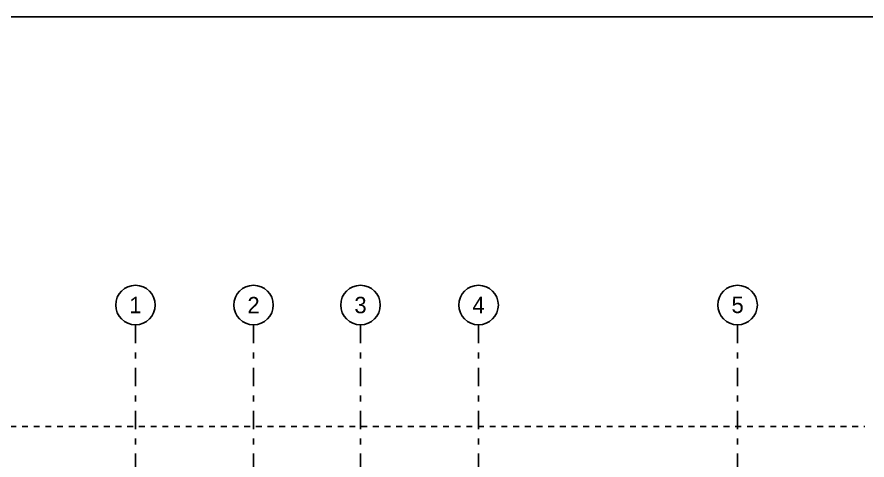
# Model space of a CAD drawing. Extents: x 185 to 567, y -69 to 170.
# Drawn here: x 298.14 to 312.67, y -8.06 to -0.48 of the extents above; entities that cross this region are included whole.
import ezdxf
from ezdxf.enums import TextEntityAlignment as Align

# ---------------------------------------------------------------- set-up
doc = ezdxf.new("R2010")
doc.units = 0
doc.header["$LTSCALE"] = 0.25
doc.header["$MEASUREMENT"] = 0
doc.linetypes.add('B4-PLANS$0$DASHDOT', pattern=[25.4, 12.7, -6.35, 0, -6.35])
doc.linetypes.add('LEVELS 2$0$DOT2', pattern=[0.125, 0, -0.125])
doc.layers.get('0').update_dxf_attribs({"linetype": 'CONTINUOUS'})
for name, color, linetype in [('A-AX', 1, 'B4-PLANS$0$DASHDOT'), ('A-AXM', 4, 'CONTINUOUS'), ('A-IDM', 221, 'CONTINUOUS'), ('A-WLSEC', 7, 'CONTINUOUS'), ('LEVELS 2$0$A-HATCH', 112, 'CONTINUOUS')]:
    doc.layers.add(name, color=color, linetype=linetype)
doc.styles.add('ROMANS', font='romans.shx')
doc.styles.add('XA', font='XARAB.SHX')

# ---------------------------------------------------------------- blocks, each defined once
blk = doc.blocks.new('LEVELS 2')
at = {"layer": 'LEVELS 2$0$A-HATCH', "linetype": 'LEVELS 2$0$DOT2', "ltscale": 2}
blk.add_line((189.389, 54.522, 0), (209.402, 54.522, 0), dxfattribs=at)
blk = doc.blocks.new('ACRU1')
at = {"color": 2}
blk.add_circle((0, 0), 600, dxfattribs=at)
at = {"style": 'ROMANS'}
blk.add_attdef('A', text='', height=450, dxfattribs=at).set_placement((0, 0), align=Align.MIDDLE)

msp = doc.modelspace()

# ---------------------------------------------------------------- linework, layer by layer
at = {"layer": 'A-AX', "ltscale": 0.1}
for p, q in [((300.161, -5.744), (300.161, -14.454)), ((302.181, -5.744), (302.181, -14.454)), ((304.011, -5.744), (304.011, -14.454)), ((306.031, -5.744), (306.031, -14.454)), ((310.461, -5.744), (310.461, -14.454))]:
    msp.add_line(p, q, dxfattribs=at)
at = {"layer": 'A-IDM'}
msp.add_lwpolyline([(283.283, -0.479), (355.141, -0.479), (355.141, -62.153), (283.283, -62.153)], close=True, dxfattribs=at)

# ---------------------------------------------------------------- block references
at = {"layer": 'A-AXM'}
ref = msp.add_blockref('ACRU1', (300.161, -5.406, 0), dxfattribs=dict(at, xscale=0.0005624999175779793, yscale=0.0005624999175779793, zscale=0.0005624999175779793, rotation=179.9999822130465))
ref.add_attrib('A', '1', dxfattribs={"layer": '0', "height": 0.281, "rotation": 360, "style": 'XA', "flags": 12}).set_placement((300.161, -5.406, 0), align=Align.MIDDLE)
ref = msp.add_blockref('ACRU1', (302.181, -5.406, 0), dxfattribs=dict(at, xscale=0.0005624999175779793, yscale=0.0005624999175779793, zscale=0.0005624999175779793, rotation=179.9999822130465))
ref.add_attrib('A', '2', dxfattribs={"layer": '0', "height": 0.281, "rotation": 360, "style": 'XA', "flags": 12}).set_placement((302.181, -5.406, 0), align=Align.MIDDLE)
ref = msp.add_blockref('ACRU1', (304.011, -5.406, 0), dxfattribs=dict(at, xscale=0.0005624999175779793, yscale=0.0005624999175779793, zscale=0.0005624999175779793, rotation=179.9999822130465))
ref.add_attrib('A', '3', dxfattribs={"layer": '0', "height": 0.281, "rotation": 360, "style": 'XA', "flags": 12}).set_placement((304.011, -5.406, 0), align=Align.MIDDLE)
ref = msp.add_blockref('ACRU1', (306.031, -5.406, 0), dxfattribs=dict(at, xscale=0.0005624999175779793, yscale=0.0005624999175779793, zscale=0.0005624999175779793, rotation=179.9999822130465))
ref.add_attrib('A', '4', dxfattribs={"layer": '0', "height": 0.281, "rotation": 360, "style": 'XA', "flags": 12}).set_placement((306.031, -5.406, 0), align=Align.MIDDLE)
ref = msp.add_blockref('ACRU1', (310.461, -5.406, 0), dxfattribs=dict(at, xscale=-0.0005624999175779793, yscale=0.0005624997429549694, zscale=0.0005625000000080149, rotation=1.778695366994043e-05))
ref.add_attrib('A', '5', dxfattribs={"layer": '0', "height": 0.281, "rotation": 0, "style": 'XA', "flags": 12}).set_placement((310.461, -5.406, 0), align=Align.MIDDLE)
at = {"layer": 'A-WLSEC', "color": 6}
msp.add_blockref('LEVELS 2', (103.233, -62.008), dxfattribs=at)

doc.saveas('drawing.dxf')
